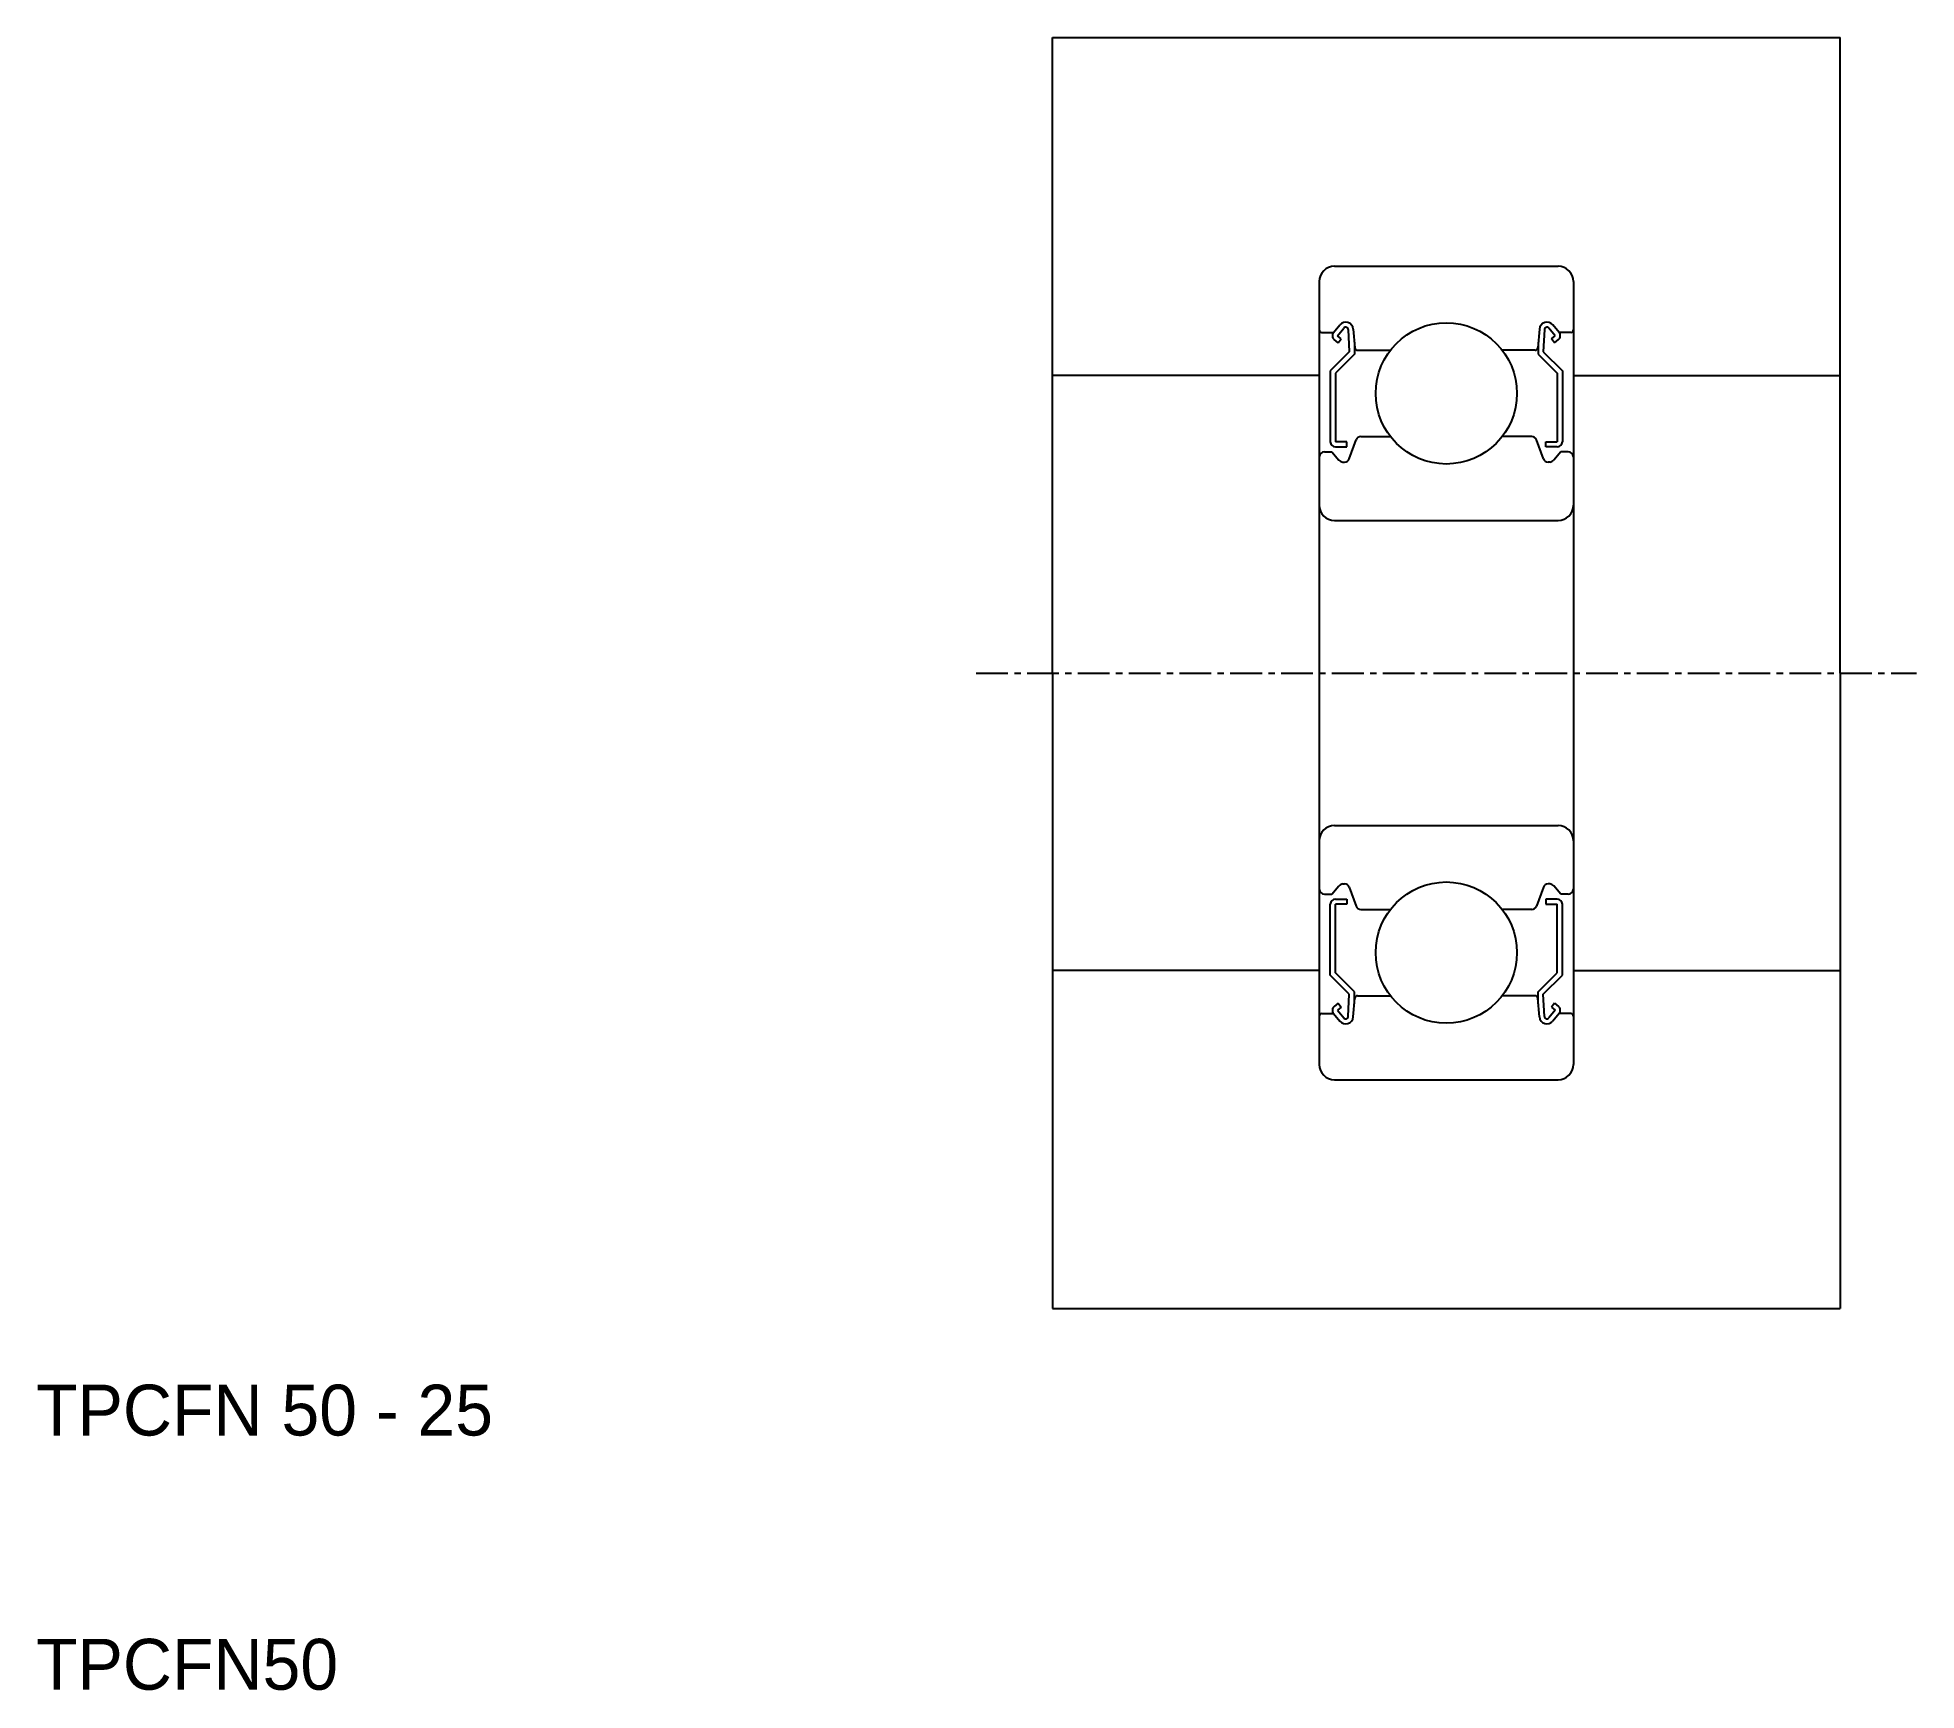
# Model space of a CAD drawing. Extents: x 102.2 to 176.1, y 88.7 to 153.7.
import ezdxf

# ---------------------------------------------------------------- set-up
doc = ezdxf.new("R2010")
doc.units = 0
doc.linetypes.add('CENTER', pattern=[2, 1.25, -0.25, 0.25, -0.25])
doc.linetypes.add('DASHED', pattern=[19.05, 12.7, -6.35])
doc.layers.get('0').update_dxf_attribs({"linetype": 'CONTINUOUS'})
doc.layers.add('CENTER', color=1, linetype='CENTER')

msp = doc.modelspace()

# ---------------------------------------------------------------- linework, layer by layer
for p, q in [((142.099, 153.712), (173.099, 153.712)), ((142.099, 128.712), (142.099, 153.712)), ((173.099, 128.712), (173.099, 153.712)), ((153.199, 144.712), (161.999, 144.712)), ((152.599, 144.112), (152.599, 113.312)), ((162.599, 144.112), (162.599, 113.312)), ((152.699, 142.112), (153.159, 142.112)), ((153.159, 142.112), (153.409, 142.409)), ((153.312, 141.983), (153.563, 142.281)), ((153.465, 141.855), (153.312, 141.983)), ((153.739, 142.222), (153.782, 141.345)), ((153.938, 142.243), (154.002, 141.503)), ((161.261, 142.243), (161.196, 141.503)), ((161.46, 142.222), (161.416, 141.345)), ((161.886, 141.983), (161.636, 142.281)), ((161.733, 141.855), (161.886, 141.983)), ((162.039, 142.112), (161.79, 142.409)), ((162.499, 142.112), (162.039, 142.112)), ((153.782, 141.345), (153.032, 140.595)), ((153.337, 141.702), (153.184, 141.83)), ((153.982, 141.262), (153.232, 140.512)), ((153.337, 141.702), (153.465, 141.855)), ((153.982, 141.732), (153.982, 141.262)), ((154.102, 141.412), (155.402, 141.412)), ((161.097, 141.412), (159.797, 141.412)), ((161.216, 141.732), (161.216, 141.262)), ((161.216, 141.262), (161.966, 140.512)), ((161.416, 141.345), (162.166, 140.595)), ((161.861, 141.702), (161.733, 141.855)), ((161.861, 141.702), (162.014, 141.83)), ((153.032, 140.595), (153.032, 137.812)), ((153.232, 140.512), (153.232, 137.812)), ((161.966, 140.512), (161.966, 137.812)), ((162.166, 140.595), (162.166, 137.812)), ((153.682, 137.812), (153.232, 137.812)), ((153.232, 137.612), (153.682, 137.612)), ((153.682, 137.612), (153.682, 137.812)), ((153.781, 137.143), (154.05, 137.88)), ((154.237, 138.012), (155.402, 138.012)), ((160.961, 138.012), (159.797, 138.012)), ((161.418, 137.143), (161.149, 137.88)), ((161.516, 137.812), (161.966, 137.812)), ((161.516, 137.612), (161.516, 137.812)), ((161.966, 137.612), (161.516, 137.612)), ((152.799, 137.412), (153.099, 137.412)), ((153.099, 137.412), (153.375, 137.083)), ((153.528, 137.012), (153.593, 137.012)), ((161.671, 137.012), (161.605, 137.012)), ((162.099, 137.412), (161.824, 137.083)), ((162.399, 137.412), (162.099, 137.412)), ((153.199, 134.712), (161.999, 134.712)), ((142.099, 128.712), (142.099, 103.712)), ((173.099, 128.712), (173.099, 103.712)), ((153.199, 122.712), (161.999, 122.712)), ((152.799, 120.012), (153.099, 120.012)), ((153.099, 120.012), (153.375, 120.34)), ((153.232, 119.812), (153.682, 119.812)), ((153.528, 120.412), (153.593, 120.412)), ((153.682, 119.812), (153.682, 119.612)), ((153.781, 120.28), (154.05, 119.543)), ((161.418, 120.28), (161.149, 119.543)), ((161.966, 119.812), (161.516, 119.812)), ((161.516, 119.812), (161.516, 119.612)), ((161.671, 120.412), (161.605, 120.412)), ((162.099, 120.012), (161.824, 120.34)), ((162.399, 120.012), (162.099, 120.012)), ((153.032, 116.829), (153.032, 119.612)), ((153.232, 116.912), (153.232, 119.612)), ((153.682, 119.612), (153.232, 119.612)), ((154.237, 119.412), (155.402, 119.412)), ((160.961, 119.412), (159.797, 119.412)), ((161.516, 119.612), (161.966, 119.612)), ((161.966, 116.912), (161.966, 119.612)), ((162.166, 116.829), (162.166, 119.612)), ((153.782, 116.079), (153.032, 116.829)), ((153.982, 116.162), (153.232, 116.912)), ((161.216, 116.162), (161.966, 116.912)), ((161.416, 116.079), (162.166, 116.829)), ((153.982, 115.692), (153.982, 116.162)), ((161.216, 115.692), (161.216, 116.162)), ((153.337, 115.722), (153.184, 115.594)), ((153.465, 115.569), (153.312, 115.441)), ((153.312, 115.441), (153.563, 115.142)), ((153.337, 115.722), (153.465, 115.569)), ((153.739, 115.202), (153.782, 116.079)), ((153.938, 115.181), (154.002, 115.92)), ((154.102, 116.012), (155.402, 116.012)), ((161.097, 116.012), (159.797, 116.012)), ((161.261, 115.181), (161.196, 115.92)), ((161.46, 115.202), (161.416, 116.079)), ((161.886, 115.441), (161.636, 115.142)), ((161.861, 115.722), (161.733, 115.569)), ((161.733, 115.569), (161.886, 115.441)), ((161.861, 115.722), (162.014, 115.594)), ((152.699, 115.312), (153.159, 115.312)), ((153.159, 115.312), (153.409, 115.014)), ((162.039, 115.312), (161.79, 115.014)), ((162.499, 115.312), (162.039, 115.312)), ((153.199, 112.712), (161.999, 112.712)), ((155.599, 112.712), (155.599, 112.712)), ((157.599, 112.712), (157.599, 112.712)), ((142.099, 103.712), (173.099, 103.712))]:
    msp.add_line(p, q)
at = {"color": 3, "linetype": 'DASHED'}
for p, q in [((152.599, 140.412), (142.099, 140.412)), ((162.599, 140.412), (173.099, 140.412)), ((152.599, 117.012), (142.099, 117.012)), ((162.599, 117.012), (173.099, 117.012))]:
    msp.add_line(p, q, dxfattribs=at)
for centre in [(157.599, 139.712), (157.599, 139.712), (157.599, 117.712), (157.599, 117.712)]:
    msp.add_circle(centre, 2.778)
for centre, radius, start, end in [((153.199, 144.112), 0.6, 90, 180), ((161.999, 144.112), 0.6, 0, 90), ((152.699, 142.212), 0.1, 180, 270), ((153.313, 141.983), 0.2, 140.00119, 230.08703), ((153.639, 142.216), 0.3, 4.99683, 140.00119), ((153.639, 142.217), 0.1, 2.81979, 140.00022), ((161.56, 142.216), 0.3, 39.99881, 175.00317), ((161.559, 142.217), 0.1, 39.99978, 177.18021), ((161.886, 141.983), 0.2, 309.91297, 39.99881), ((162.499, 142.212), 0.1, 270, 0), ((154.102, 141.512), 0.1, 184.99683, 270), ((161.097, 141.512), 0.1, 270, 355.00317), ((153.232, 137.812), 0.2, 180, 270), ((154.237, 137.812), 0.2, 90, 159.99165), ((160.961, 137.812), 0.2, 20.00835, 90), ((161.966, 137.812), 0.2, 270, 0), ((152.799, 137.212), 0.2, 90, 180), ((153.528, 137.212), 0.2, 219.9952, 270), ((153.593, 137.212), 0.2, 270, 339.99165), ((161.605, 137.212), 0.2, 200.00835, 270), ((161.671, 137.212), 0.2, 270, 320.0048), ((162.399, 137.212), 0.2, 0, 90), ((153.199, 135.312), 0.6, 180, 270), ((161.999, 135.312), 0.6, 270, 0), ((153.199, 122.112), 0.6, 90, 180), ((161.999, 122.112), 0.6, 0, 90), ((152.799, 120.212), 0.2, 180, 270), ((153.232, 119.612), 0.2, 90, 180), ((153.528, 120.212), 0.2, 90, 140.0048), ((153.593, 120.212), 0.2, 20.00835, 90), ((161.605, 120.212), 0.2, 90, 159.99165), ((161.671, 120.212), 0.2, 39.9952, 90), ((161.966, 119.612), 0.2, 0, 90), ((162.399, 120.212), 0.2, 270, 0), ((154.237, 119.612), 0.2, 200.00835, 270), ((160.961, 119.612), 0.2, 270, 339.99165), ((153.313, 115.44), 0.2, 129.91297, 219.99881), ((154.102, 115.912), 0.1, 90, 175.00317), ((161.097, 115.912), 0.1, 4.99683, 90), ((161.886, 115.44), 0.2, 320.00119, 50.08703), ((152.699, 115.212), 0.1, 90, 180), ((153.639, 115.207), 0.3, 219.99881, 355.00317), ((153.639, 115.207), 0.1, 219.99978, 357.18021), ((161.56, 115.207), 0.3, 184.99683, 320.00119), ((161.559, 115.207), 0.1, 182.81979, 320.00022), ((162.499, 115.212), 0.1, 0, 90), ((153.199, 113.312), 0.6, 180, 270), ((161.999, 113.312), 0.6, 270, 0)]:
    msp.add_arc(centre, radius, start, end)
at = {"layer": 'CENTER', "color": 1, "linetype": 'CENTER'}
msp.add_line((139.099, 128.712), (176.099, 128.712), dxfattribs=at)

# ---------------------------------------------------------------- texts
for s, p in [('TPCFN 50 - 25', (102.099, 98.712)), ('TPCFN50', (102.099, 88.712))]:
    msp.add_text(s, height=2).set_placement(p)

doc.saveas('drawing.dxf')
